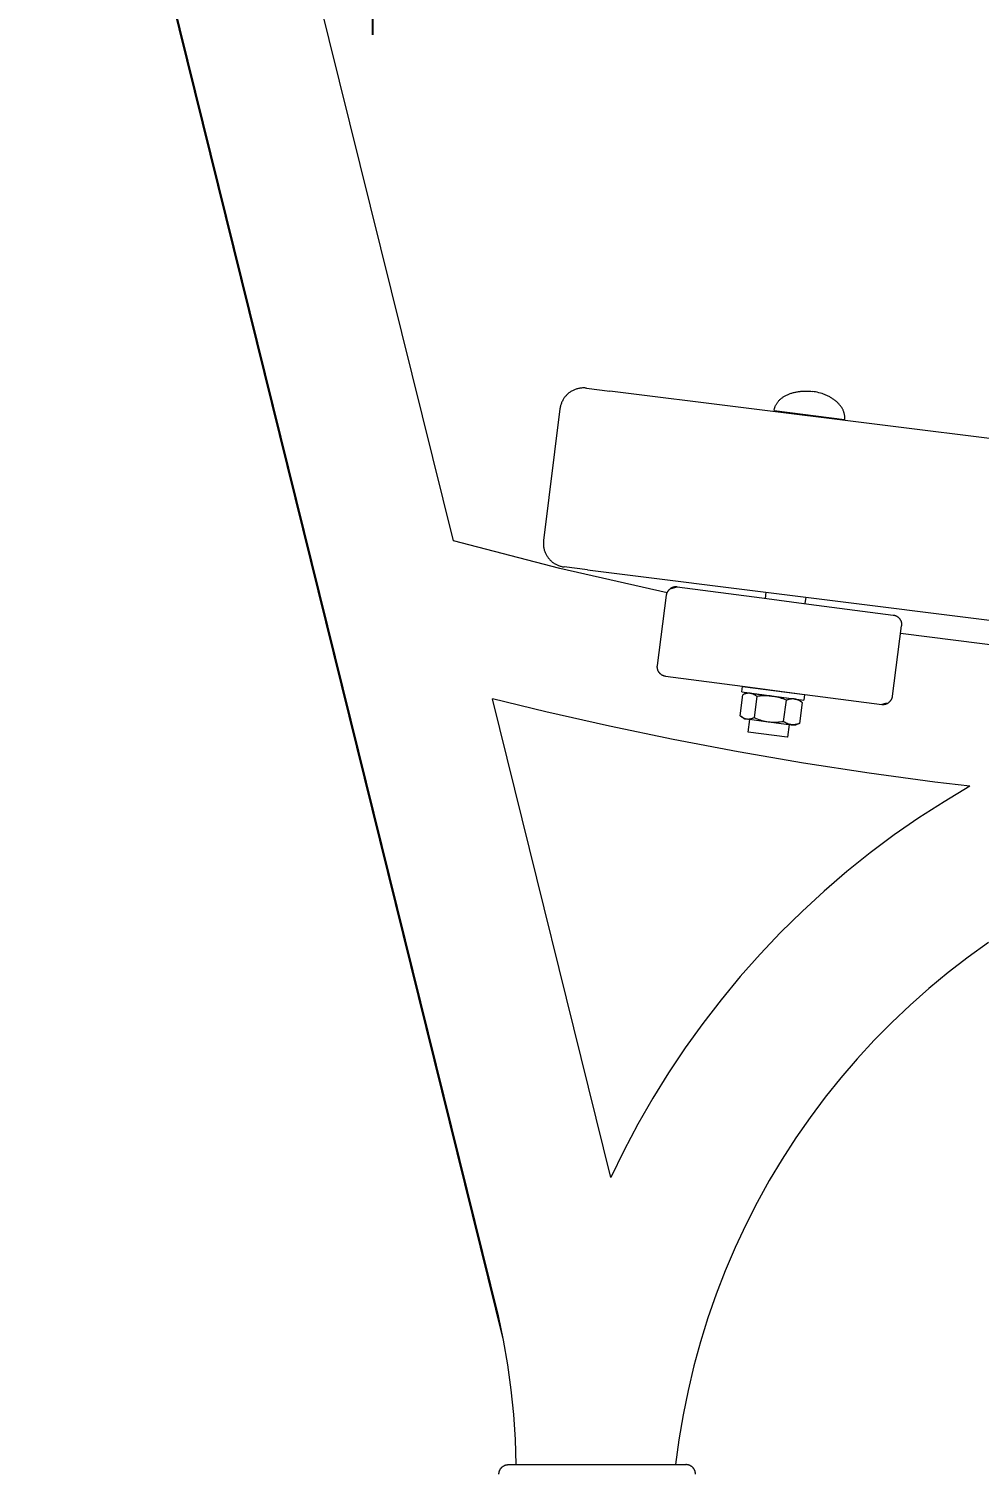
# Model space of a CAD drawing. Header units: millimetres. Extents: x -253 to 4295, y -442 to 2895.
# Drawn here: x 3416.2 to 3616.7, y 2285 to 2589.8 of the extents above; entities that cross this region are included whole.
import ezdxf

# ---------------------------------------------------------------- set-up
doc = ezdxf.new("R2010")
doc.units = ezdxf.units.MM
doc.layers.add('ZANO_R', color=7, linetype='Continuous', lineweight=0)
doc.layers.add('ZANO_W', color=1, linetype='Continuous', lineweight=0)
doc.styles.add('Arial', font='arial.ttf')
doc.styles.get("Standard").update_dxf_attribs({"font": 'ARIALUNI.TTF'})
doc.dimstyles.new('pl i ang', dxfattribs={"dimtxt": 50, "dimasz": 50, "dimexe": 1.25, "dimexo": 0.625, "dimgap": 10, "dimtad": 1, "dimtoh": 1, "dimtxsty": 'Standard', "dimcen": 2.5, "dimclrd": 1, "dimclre": 1, "dimclrt": 1, "dimadec": 0, "dimazin": 0, "dimtfac": 1, "dimtmove": 0, "dimatfit": 3, "dimfxl": 1, "dimarcsym": 1})

# ---------------------------------------------------------------- blocks, each defined once
blk = doc.blocks.new('*D396')
at = {"layer": 'ZANO_W', "color": 1, "lineweight": -2}
for p, q in [((3488.7, 2698.4), (3488.7, 2588.57)), ((3931.85, 2465.46), (3931.85, 2608.57)), ((3528.7, 2598.57), (3891.85, 2598.57))]:
    blk.add_line(p, q, dxfattribs=at)
at = {"layer": 'ZANO_W', "color": 1}
for points in [[(3528.7, 2605.24), (3528.7, 2591.9), (3488.7, 2598.57)], [(3891.85, 2591.9), (3891.85, 2605.24), (3931.85, 2598.57)]]:
    blk.add_solid(points, dxfattribs=at)
at = {"layer": 'ZANO_W', "color": 1, "insert": (3710.28, 2629.01), "char_height": 40, "attachment_point": 5, "style": 'Arial'}
blk.add_mtext('443', dxfattribs=at)

msp = doc.modelspace()

# ---------------------------------------------------------------- linework, layer by layer
at = {"layer": 'ZANO_R'}
for p, q in [((3516.35, 2313.28), (3416.18, 2718.15)), ((3515.29, 2318.43), (3416.4, 2718.12)), ((3505.77, 2481.81), (3451.87, 2699.66)), ((3528.77, 2511.32), (3528.69, 2511.17)), ((3528.85, 2511.47), (3528.77, 2511.32)), ((3528.93, 2511.62), (3528.85, 2511.47)), ((3529.02, 2511.77), (3528.93, 2511.62)), ((3529.11, 2511.91), (3529.02, 2511.77)), ((3529.21, 2512.05), (3529.11, 2511.91)), ((3529.32, 2512.18), (3529.21, 2512.05)), ((3529.43, 2512.31), (3529.32, 2512.18)), ((3529.54, 2512.44), (3529.43, 2512.31)), ((3529.66, 2512.57), (3529.54, 2512.44)), ((3529.78, 2512.69), (3529.66, 2512.57)), ((3529.9, 2512.8), (3529.78, 2512.69)), ((3530.03, 2512.91), (3529.9, 2512.8)), ((3530.16, 2513.02), (3530.03, 2512.91)), ((3530.3, 2513.12), (3530.16, 2513.02)), ((3530.44, 2513.22), (3530.3, 2513.12)), ((3530.58, 2513.31), (3530.44, 2513.22)), ((3530.73, 2513.4), (3530.58, 2513.31)), ((3530.88, 2513.49), (3530.73, 2513.4)), ((3531.03, 2513.56), (3530.88, 2513.49)), ((3531.19, 2513.64), (3531.03, 2513.56)), ((3531.34, 2513.7), (3531.19, 2513.64)), ((3531.5, 2513.77), (3531.34, 2513.7)), ((3531.66, 2513.82), (3531.5, 2513.77)), ((3531.83, 2513.87), (3531.66, 2513.82)), ((3531.99, 2513.92), (3531.83, 2513.87)), ((3532.16, 2513.96), (3531.99, 2513.92)), ((3532.32, 2513.99), (3532.16, 2513.96)), ((3532.49, 2514.02), (3532.32, 2513.99)), ((3532.66, 2514.04), (3532.49, 2514.02)), ((3532.83, 2514.06), (3532.66, 2514.04)), ((3533, 2514.07), (3532.83, 2514.06)), ((3533.17, 2514.07), (3533, 2514.07)), ((3533.34, 2514.07), (3533.17, 2514.07)), ((3533.51, 2514.07), (3533.34, 2514.07)), ((3533.68, 2514.05), (3533.51, 2514.07)), ((3533.85, 2514.04), (3533.68, 2514.05)), ((3533.86, 2514.04), (3533.85, 2514.04)), ((3533.86, 2514.04), (3538.82, 2513.42)), ((3697.58, 2493.58), (3538.82, 2513.42)), ((3574.31, 2511.2), (3574.4, 2511.31)), ((3574.4, 2511.31), (3574.49, 2511.41)), ((3574.49, 2511.41), (3574.59, 2511.51)), ((3574.59, 2511.51), (3574.69, 2511.61)), ((3574.69, 2511.61), (3574.8, 2511.71)), ((3574.8, 2511.71), (3574.91, 2511.8)), ((3574.91, 2511.8), (3575.03, 2511.9)), ((3575.03, 2511.9), (3575.15, 2511.99)), ((3575.15, 2511.99), (3575.27, 2512.08)), ((3575.27, 2512.08), (3575.4, 2512.17)), ((3575.4, 2512.17), (3575.53, 2512.25)), ((3575.53, 2512.25), (3575.67, 2512.33)), ((3575.67, 2512.33), (3575.81, 2512.41)), ((3575.81, 2512.41), (3575.95, 2512.49)), ((3575.95, 2512.49), (3576.1, 2512.56)), ((3576.1, 2512.56), (3576.25, 2512.64)), ((3576.25, 2512.64), (3576.4, 2512.7)), ((3576.4, 2512.7), (3576.56, 2512.77)), ((3576.56, 2512.77), (3576.71, 2512.83)), ((3576.71, 2512.83), (3576.88, 2512.89)), ((3576.88, 2512.89), (3577.04, 2512.95)), ((3577.04, 2512.95), (3577.2, 2513)), ((3577.2, 2513), (3577.37, 2513.05)), ((3577.37, 2513.05), (3577.54, 2513.1)), ((3577.54, 2513.1), (3577.71, 2513.15)), ((3577.71, 2513.15), (3577.88, 2513.19)), ((3577.88, 2513.19), (3578.06, 2513.22)), ((3578.06, 2513.22), (3578.23, 2513.26)), ((3578.23, 2513.26), (3578.41, 2513.29)), ((3578.41, 2513.29), (3578.59, 2513.32)), ((3578.59, 2513.32), (3578.76, 2513.34)), ((3578.76, 2513.34), (3578.94, 2513.36)), ((3578.94, 2513.36), (3579.12, 2513.38)), ((3579.12, 2513.38), (3579.47, 2513.41)), ((3579.47, 2513.41), (3579.83, 2513.42)), ((3579.83, 2513.42), (3580.18, 2513.43)), ((3580.18, 2513.43), (3580.53, 2513.42)), ((3580.53, 2513.42), (3580.88, 2513.4)), ((3580.88, 2513.4), (3581.21, 2513.37)), ((3581.21, 2513.37), (3581.55, 2513.33)), ((3581.88, 2513.29), (3581.55, 2513.33)), ((3582.21, 2513.23), (3581.88, 2513.29)), ((3582.55, 2513.16), (3582.21, 2513.23)), ((3582.89, 2513.08), (3582.55, 2513.16)), ((3583.23, 2512.98), (3582.89, 2513.08)), ((3583.57, 2512.88), (3583.23, 2512.98)), ((3583.9, 2512.76), (3583.57, 2512.88)), ((3584.07, 2512.7), (3583.9, 2512.76)), ((3584.24, 2512.63), (3584.07, 2512.7)), ((3584.4, 2512.56), (3584.24, 2512.63)), ((3584.57, 2512.49), (3584.4, 2512.56)), ((3584.73, 2512.41), (3584.57, 2512.49)), ((3584.89, 2512.34), (3584.73, 2512.41)), ((3585.05, 2512.26), (3584.89, 2512.34)), ((3585.21, 2512.17), (3585.05, 2512.26)), ((3585.36, 2512.09), (3585.21, 2512.17)), ((3585.51, 2512), (3585.36, 2512.09)), ((3585.66, 2511.91), (3585.51, 2512)), ((3585.81, 2511.81), (3585.66, 2511.91)), ((3585.95, 2511.71), (3585.81, 2511.81)), ((3586.09, 2511.62), (3585.95, 2511.71)), ((3586.23, 2511.51), (3586.09, 2511.62)), ((3586.36, 2511.41), (3586.23, 2511.51)), ((3586.49, 2511.31), (3586.36, 2511.41)), ((3586.62, 2511.2), (3586.49, 2511.31)), ((3528.27, 2509.69), (3524.8, 2481.91)), ((3528.3, 2509.86), (3528.27, 2509.69)), ((3528.33, 2510.03), (3528.3, 2509.86)), ((3528.36, 2510.2), (3528.33, 2510.03)), ((3528.4, 2510.36), (3528.36, 2510.2)), ((3528.45, 2510.53), (3528.4, 2510.36)), ((3528.5, 2510.69), (3528.45, 2510.53)), ((3528.56, 2510.85), (3528.5, 2510.69)), ((3528.62, 2511.01), (3528.56, 2510.85)), ((3528.69, 2511.17), (3528.62, 2511.01)), ((3573.46, 2509.34), (3573.48, 2509.45)), ((3573.46, 2509.34), (3588.34, 2507.41)), ((3573.48, 2509.45), (3573.5, 2509.56)), ((3573.5, 2509.56), (3573.52, 2509.67)), ((3573.52, 2509.67), (3573.55, 2509.78)), ((3573.55, 2509.78), (3573.58, 2509.89)), ((3573.58, 2509.89), (3573.62, 2510.01)), ((3573.62, 2510.01), (3573.66, 2510.12)), ((3573.66, 2510.12), (3573.71, 2510.23)), ((3573.71, 2510.23), (3573.76, 2510.34)), ((3573.76, 2510.34), (3573.81, 2510.45)), ((3573.81, 2510.45), (3573.87, 2510.56)), ((3573.87, 2510.56), (3573.93, 2510.67)), ((3573.93, 2510.67), (3574, 2510.78)), ((3574, 2510.78), (3574.07, 2510.89)), ((3574.07, 2510.89), (3574.14, 2510.99)), ((3574.14, 2510.99), (3574.22, 2511.1)), ((3574.22, 2511.1), (3574.31, 2511.2)), ((3576.71, 2508.68), (3576.74, 2508.92)), ((3586.74, 2511.09), (3586.62, 2511.2)), ((3586.86, 2510.98), (3586.74, 2511.09)), ((3586.97, 2510.86), (3586.86, 2510.98)), ((3587.08, 2510.75), (3586.97, 2510.86)), ((3587.19, 2510.63), (3587.08, 2510.75)), ((3587.29, 2510.52), (3587.19, 2510.63)), ((3587.39, 2510.4), (3587.29, 2510.52)), ((3587.48, 2510.28), (3587.39, 2510.4)), ((3587.57, 2510.16), (3587.48, 2510.28)), ((3587.65, 2510.04), (3587.57, 2510.16)), ((3587.73, 2509.92), (3587.65, 2510.04)), ((3587.8, 2509.79), (3587.73, 2509.92)), ((3587.87, 2509.67), (3587.8, 2509.79)), ((3587.94, 2509.55), (3587.87, 2509.67)), ((3588, 2509.43), (3587.94, 2509.55)), ((3588.05, 2509.3), (3588, 2509.43)), ((3588.11, 2509.18), (3588.05, 2509.3)), ((3588.15, 2509.06), (3588.11, 2509.18)), ((3588.19, 2508.93), (3588.15, 2509.06)), ((3588.23, 2508.81), (3588.19, 2508.93)), ((3588.26, 2508.69), (3588.23, 2508.81)), ((3588.29, 2508.57), (3588.26, 2508.69)), ((3588.31, 2508.45), (3588.29, 2508.57)), ((3588.33, 2508.33), (3588.31, 2508.45)), ((3588.35, 2508.21), (3588.33, 2508.33)), ((3585.07, 2507.83), (3585.04, 2507.64)), ((3588.34, 2507.41), (3588.35, 2507.52)), ((3588.36, 2508.09), (3588.35, 2508.21)), ((3588.35, 2507.52), (3588.36, 2507.63)), ((3588.36, 2507.97), (3588.36, 2508.09)), ((3588.37, 2507.86), (3588.36, 2507.97)), ((3588.36, 2507.63), (3588.37, 2507.74)), ((3588.37, 2507.74), (3588.37, 2507.86)), ((3528.24, 2475.98), (3505.77, 2481.8)), ((3524.77, 2481.57), (3524.76, 2481.4)), ((3524.76, 2481.4), (3524.76, 2481.23)), ((3524.76, 2481.23), (3524.77, 2481.06)), ((3524.78, 2481.74), (3524.77, 2481.57)), ((3524.77, 2481.06), (3524.78, 2480.89)), ((3524.8, 2481.91), (3524.78, 2481.74)), ((3524.78, 2480.89), (3524.79, 2480.72)), ((3524.79, 2480.72), (3524.82, 2480.55)), ((3524.82, 2480.55), (3524.85, 2480.38)), ((3524.85, 2480.38), (3524.88, 2480.21)), ((3524.88, 2480.21), (3524.92, 2480.05)), ((3524.92, 2480.05), (3524.96, 2479.88)), ((3524.96, 2479.88), (3525.01, 2479.72)), ((3525.01, 2479.72), (3525.07, 2479.56)), ((3525.07, 2479.56), (3525.13, 2479.4)), ((3525.13, 2479.4), (3525.2, 2479.24)), ((3525.2, 2479.24), (3525.27, 2479.09)), ((3525.27, 2479.09), (3525.35, 2478.94)), ((3525.35, 2478.94), (3525.43, 2478.79)), ((3525.43, 2478.79), (3525.52, 2478.64)), ((3525.52, 2478.64), (3525.61, 2478.5)), ((3525.61, 2478.5), (3525.71, 2478.36)), ((3525.71, 2478.36), (3525.81, 2478.22)), ((3525.81, 2478.22), (3525.92, 2478.09)), ((3525.92, 2478.09), (3526.03, 2477.96)), ((3526.03, 2477.96), (3526.15, 2477.83)), ((3526.15, 2477.83), (3526.27, 2477.71)), ((3526.27, 2477.71), (3526.39, 2477.6)), ((3526.39, 2477.6), (3526.52, 2477.48)), ((3526.52, 2477.48), (3526.65, 2477.37)), ((3526.65, 2477.37), (3526.79, 2477.27)), ((3526.79, 2477.27), (3526.93, 2477.17)), ((3526.93, 2477.17), (3527.07, 2477.08)), ((3527.07, 2477.08), (3527.22, 2476.99)), ((3527.22, 2476.99), (3527.36, 2476.9)), ((3527.36, 2476.9), (3527.52, 2476.82)), ((3527.52, 2476.82), (3527.67, 2476.75)), ((3527.67, 2476.75), (3527.83, 2476.68)), ((3527.83, 2476.68), (3527.98, 2476.62)), ((3527.98, 2476.62), (3528.15, 2476.56)), ((3528.15, 2476.56), (3528.31, 2476.51)), ((3550.89, 2470.88), (3528.24, 2475.98)), ((3528.31, 2476.51), (3528.47, 2476.46)), ((3528.47, 2476.46), (3528.64, 2476.42)), ((3528.64, 2476.42), (3528.8, 2476.38)), ((3528.8, 2476.38), (3528.97, 2476.35)), ((3528.97, 2476.35), (3529.14, 2476.33)), ((3534.1, 2475.71), (3529.14, 2476.33)), ((3534.1, 2475.71), (3692.87, 2455.87)), ((3551.41, 2471.62), (3551.47, 2471.67)), ((3551.47, 2471.67), (3551.52, 2471.71)), ((3551.52, 2471.71), (3553, 2472.11)), ((3551.57, 2471.75), (3551.52, 2471.71)), ((3551.63, 2471.79), (3551.57, 2471.75)), ((3551.69, 2471.83), (3551.63, 2471.79)), ((3551.75, 2471.86), (3551.69, 2471.83)), ((3551.81, 2471.89), (3551.75, 2471.86)), ((3551.87, 2471.93), (3551.81, 2471.89)), ((3551.93, 2471.95), (3551.87, 2471.93)), ((3551.99, 2471.98), (3551.93, 2471.95)), ((3552.06, 2472.01), (3551.99, 2471.98)), ((3552.12, 2472.03), (3552.06, 2472.01)), ((3552.19, 2472.05), (3552.12, 2472.03)), ((3552.25, 2472.07), (3552.19, 2472.05)), ((3552.32, 2472.08), (3552.25, 2472.07)), ((3552.39, 2472.09), (3552.32, 2472.08)), ((3552.45, 2472.11), (3552.39, 2472.09)), ((3552.52, 2472.11), (3552.45, 2472.11)), ((3552.59, 2472.12), (3552.52, 2472.11)), ((3552.66, 2472.12), (3552.59, 2472.12)), ((3552.73, 2472.13), (3552.66, 2472.12)), ((3552.79, 2472.13), (3552.73, 2472.13)), ((3552.86, 2472.12), (3552.79, 2472.13)), ((3552.93, 2472.12), (3552.86, 2472.12)), ((3553, 2472.11), (3552.93, 2472.12)), ((3553, 2472.11), (3570.85, 2469.79)), ((3548.82, 2455.51), (3550.76, 2470.38)), ((3550.76, 2470.38), (3550.77, 2470.45)), ((3550.77, 2470.45), (3550.78, 2470.52)), ((3550.78, 2470.52), (3550.79, 2470.59)), ((3550.79, 2470.59), (3550.81, 2470.65)), ((3550.81, 2470.65), (3550.83, 2470.72)), ((3550.83, 2470.72), (3550.85, 2470.78)), ((3550.85, 2470.78), (3550.87, 2470.85)), ((3550.87, 2470.85), (3550.9, 2470.91)), ((3550.9, 2470.91), (3550.93, 2470.97)), ((3550.93, 2470.97), (3550.96, 2471.03)), ((3550.96, 2471.03), (3550.99, 2471.09)), ((3550.99, 2471.09), (3551.02, 2471.15)), ((3551.02, 2471.15), (3551.06, 2471.21)), ((3551.06, 2471.21), (3551.1, 2471.27)), ((3551.1, 2471.27), (3551.14, 2471.32)), ((3551.14, 2471.32), (3551.18, 2471.38)), ((3551.18, 2471.38), (3551.22, 2471.43)), ((3551.22, 2471.43), (3551.27, 2471.48)), ((3551.27, 2471.48), (3551.32, 2471.53)), ((3551.32, 2471.53), (3551.36, 2471.58)), ((3551.36, 2471.58), (3551.41, 2471.62)), ((3570.85, 2469.79), (3580.76, 2468.5)), ((3571.64, 2469.69), (3571.81, 2471)), ((3580.15, 2469.96), (3579.97, 2468.6)), ((3580.76, 2468.5), (3598.61, 2466.18)), ((3598.61, 2466.18), (3598.68, 2466.17)), ((3598.68, 2466.17), (3598.75, 2466.16)), ((3598.75, 2466.16), (3598.82, 2466.15)), ((3598.82, 2466.15), (3598.88, 2466.13)), ((3598.88, 2466.13), (3598.95, 2466.11)), ((3598.95, 2466.11), (3599.01, 2466.09)), ((3599.01, 2466.09), (3599.08, 2466.06)), ((3599.08, 2466.06), (3599.14, 2466.04)), ((3599.14, 2466.04), (3599.2, 2466.01)), ((3599.2, 2466.01), (3599.26, 2465.98)), ((3599.26, 2465.98), (3599.32, 2465.95)), ((3599.32, 2465.95), (3599.38, 2465.92)), ((3599.38, 2465.92), (3599.44, 2465.88)), ((3599.44, 2465.88), (3599.5, 2465.84)), ((3599.5, 2465.84), (3599.55, 2465.8)), ((3599.55, 2465.8), (3599.61, 2465.76)), ((3599.61, 2465.76), (3599.66, 2465.72)), ((3599.66, 2465.72), (3599.71, 2465.67)), ((3599.71, 2465.67), (3599.76, 2465.62)), ((3599.76, 2465.62), (3599.81, 2465.58)), ((3599.81, 2465.58), (3599.85, 2465.52)), ((3598.41, 2449.07), (3600.34, 2463.94)), ((3599.85, 2465.52), (3599.9, 2465.47)), ((3599.9, 2465.47), (3599.94, 2465.42)), ((3599.94, 2465.42), (3599.98, 2465.36)), ((3599.98, 2465.36), (3600.02, 2465.31)), ((3600.02, 2465.31), (3600.06, 2465.25)), ((3600.06, 2465.25), (3600.09, 2465.19)), ((3600.09, 2465.19), (3600.13, 2465.13)), ((3600.13, 2465.13), (3600.16, 2465.07)), ((3600.16, 2465.07), (3600.19, 2465.01)), ((3600.19, 2465.01), (3600.21, 2464.95)), ((3600.21, 2464.95), (3600.24, 2464.88)), ((3600.24, 2464.88), (3600.26, 2464.82)), ((3600.26, 2464.82), (3600.28, 2464.75)), ((3600.28, 2464.75), (3600.3, 2464.69)), ((3600.3, 2464.69), (3600.31, 2464.62)), ((3600.31, 2464.62), (3600.33, 2464.55)), ((3600.33, 2464.55), (3600.34, 2464.49)), ((3600.34, 2464.49), (3600.34, 2464.42)), ((3600.34, 2464.42), (3600.35, 2464.35)), ((3600.35, 2464.01), (3600.34, 2463.94)), ((3600.35, 2464.35), (3600.36, 2464.28)), ((3600.36, 2464.15), (3600.35, 2464.08)), ((3600.35, 2464.08), (3600.35, 2464.01)), ((3600.36, 2464.28), (3600.36, 2464.21)), ((3600.36, 2464.21), (3600.36, 2464.15)), ((3622.95, 2459.42), (3600.12, 2462.28)), ((3548.81, 2455.37), (3548.82, 2455.44)), ((3548.81, 2455.3), (3548.81, 2455.37)), ((3548.81, 2455.24), (3548.81, 2455.3)), ((3548.81, 2455.17), (3548.81, 2455.24)), ((3548.81, 2455.1), (3548.81, 2455.17)), ((3548.82, 2455.03), (3548.81, 2455.1)), ((3548.82, 2455.44), (3548.82, 2455.51)), ((3548.83, 2454.96), (3548.82, 2455.03)), ((3548.84, 2454.9), (3548.83, 2454.96)), ((3548.85, 2454.83), (3548.84, 2454.9)), ((3548.87, 2454.76), (3548.85, 2454.83)), ((3548.89, 2454.7), (3548.87, 2454.76)), ((3548.91, 2454.63), (3548.89, 2454.7)), ((3548.93, 2454.57), (3548.91, 2454.63)), ((3548.95, 2454.5), (3548.93, 2454.57)), ((3548.98, 2454.44), (3548.95, 2454.5)), ((3549.01, 2454.38), (3548.98, 2454.44)), ((3549.04, 2454.32), (3549.01, 2454.38)), ((3549.07, 2454.26), (3549.04, 2454.32)), ((3549.11, 2454.2), (3549.07, 2454.26)), ((3549.14, 2454.14), (3549.11, 2454.2)), ((3549.18, 2454.08), (3549.14, 2454.14)), ((3549.22, 2454.03), (3549.18, 2454.08)), ((3549.27, 2453.98), (3549.22, 2454.03)), ((3549.31, 2453.92), (3549.27, 2453.98)), ((3549.36, 2453.87), (3549.31, 2453.92)), ((3549.41, 2453.82), (3549.36, 2453.87)), ((3549.45, 2453.78), (3549.41, 2453.82)), ((3549.51, 2453.73), (3549.45, 2453.78)), ((3549.56, 2453.69), (3549.51, 2453.73)), ((3549.61, 2453.65), (3549.56, 2453.69)), ((3549.67, 2453.61), (3549.61, 2453.65)), ((3549.72, 2453.57), (3549.67, 2453.61)), ((3549.78, 2453.53), (3549.72, 2453.57)), ((3549.84, 2453.5), (3549.78, 2453.53)), ((3549.9, 2453.47), (3549.84, 2453.5)), ((3549.96, 2453.44), (3549.9, 2453.47)), ((3550.03, 2453.41), (3549.96, 2453.44)), ((3550.09, 2453.38), (3550.03, 2453.41)), ((3550.15, 2453.36), (3550.09, 2453.38)), ((3550.22, 2453.34), (3550.15, 2453.36)), ((3550.28, 2453.32), (3550.22, 2453.34)), ((3550.35, 2453.3), (3550.28, 2453.32)), ((3550.42, 2453.29), (3550.35, 2453.3)), ((3550.48, 2453.28), (3550.42, 2453.29)), ((3550.55, 2453.27), (3550.48, 2453.28)), ((3550.55, 2453.27), (3568.4, 2450.95)), ((3566.66, 2449.96), (3566.81, 2451.15)), ((3566.82, 2451.15), (3566.81, 2451.15)), ((3566.81, 2451.15), (3566.81, 2451.15)), ((3566.81, 2451.15), (3579.9, 2449.45)), ((3568.4, 2450.95), (3578.32, 2449.66)), ((3569.19, 2450.84), (3569.19, 2450.85)), ((3538.99, 2347.54), (3514.01, 2448.52)), ((3525.27, 2445.76), (3514.01, 2448.52)), ((3566.31, 2444.94), (3566.89, 2449.39)), ((3566.66, 2449.96), (3566.66, 2449.96)), ((3566.66, 2449.96), (3566.66, 2449.96)), ((3566.66, 2449.96), (3579.75, 2448.26)), ((3566.97, 2449.43), (3566.89, 2449.39)), ((3567.06, 2449.47), (3566.97, 2449.43)), ((3567.14, 2449.51), (3567.06, 2449.47)), ((3567.08, 2449.47), (3567.78, 2449.77)), ((3567.23, 2449.54), (3567.14, 2449.51)), ((3567.31, 2449.57), (3567.23, 2449.54)), ((3567.4, 2449.59), (3567.31, 2449.57)), ((3567.49, 2449.62), (3567.4, 2449.59)), ((3567.58, 2449.64), (3567.49, 2449.62)), ((3567.67, 2449.65), (3567.58, 2449.64)), ((3567.76, 2449.67), (3567.67, 2449.65)), ((3567.85, 2449.68), (3567.76, 2449.67)), ((3567.78, 2449.77), (3567.78, 2449.77)), ((3567.78, 2449.77), (3567.78, 2449.77)), ((3567.78, 2449.77), (3567.78, 2449.77)), ((3567.78, 2449.77), (3567.78, 2449.77)), ((3567.78, 2449.77), (3567.79, 2449.77)), ((3567.79, 2449.77), (3567.79, 2449.77)), ((3567.79, 2449.77), (3567.82, 2449.76)), ((3567.82, 2449.76), (3567.93, 2449.75)), ((3567.95, 2449.69), (3567.85, 2449.68)), ((3567.93, 2449.75), (3568.37, 2449.69)), ((3568.04, 2449.69), (3567.95, 2449.69)), ((3568.13, 2449.7), (3568.04, 2449.69)), ((3568.22, 2449.7), (3568.13, 2449.7)), ((3568.31, 2449.69), (3568.22, 2449.7)), ((3568.41, 2449.69), (3568.31, 2449.69)), ((3568.5, 2449.67), (3568.41, 2449.69)), ((3568.45, 2449.68), (3572.9, 2449.1)), ((3568.59, 2449.65), (3568.5, 2449.67)), ((3568.68, 2449.63), (3568.59, 2449.65)), ((3568.76, 2449.6), (3568.68, 2449.63)), ((3568.85, 2449.57), (3568.76, 2449.6)), ((3568.94, 2449.54), (3568.85, 2449.57)), ((3569.02, 2449.51), (3568.94, 2449.54)), ((3569.11, 2449.47), (3569.02, 2449.51)), ((3569.03, 2449.6), (3569.04, 2449.65)), ((3569.19, 2449.43), (3569.11, 2449.47)), ((3569.27, 2449.39), (3569.19, 2449.43)), ((3569.8, 2449.01), (3569.22, 2444.57)), ((3569.35, 2449.34), (3569.27, 2449.39)), ((3569.43, 2449.29), (3569.35, 2449.34)), ((3569.51, 2449.24), (3569.43, 2449.29)), ((3569.58, 2449.19), (3569.51, 2449.24)), ((3569.66, 2449.13), (3569.58, 2449.19)), ((3569.73, 2449.07), (3569.66, 2449.13)), ((3569.8, 2449.01), (3569.73, 2449.07)), ((3570.15, 2449.07), (3569.8, 2449.01)), ((3570.5, 2449.11), (3570.15, 2449.07)), ((3570.85, 2449.14), (3570.5, 2449.11)), ((3571.21, 2449.16), (3570.85, 2449.14)), ((3571.56, 2449.17), (3571.21, 2449.16)), ((3571.92, 2449.17), (3571.56, 2449.17)), ((3572.27, 2449.15), (3571.92, 2449.17)), ((3572.63, 2449.13), (3572.27, 2449.15)), ((3572.98, 2449.09), (3572.63, 2449.13)), ((3573.33, 2449.04), (3572.98, 2449.09)), ((3573.07, 2449.08), (3577.73, 2448.48)), ((3573.68, 2448.97), (3573.33, 2449.04)), ((3574.03, 2448.89), (3573.68, 2448.97)), ((3574.37, 2448.8), (3574.03, 2448.89)), ((3574.72, 2448.71), (3574.37, 2448.8)), ((3575.05, 2448.6), (3574.72, 2448.71)), ((3575.39, 2448.48), (3575.05, 2448.6)), ((3575.72, 2448.34), (3575.39, 2448.48)), ((3575.47, 2443.76), (3576.04, 2448.2)), ((3576.04, 2448.2), (3575.72, 2448.34)), ((3576.15, 2448.25), (3576.04, 2448.2)), ((3576.26, 2448.29), (3576.15, 2448.25)), ((3576.38, 2448.33), (3576.26, 2448.29)), ((3576.49, 2448.36), (3576.38, 2448.33)), ((3576.6, 2448.39), (3576.49, 2448.36)), ((3576.72, 2448.41), (3576.6, 2448.39)), ((3576.83, 2448.44), (3576.72, 2448.41)), ((3576.95, 2448.45), (3576.83, 2448.44)), ((3577.07, 2448.47), (3576.95, 2448.45)), ((3577.19, 2448.48), (3577.07, 2448.47)), ((3577.3, 2448.48), (3577.19, 2448.48)), ((3577.42, 2448.49), (3577.3, 2448.48)), ((3577.37, 2448.57), (3577.36, 2448.52)), ((3577.54, 2448.48), (3577.42, 2448.49)), ((3577.52, 2449.76), (3577.52, 2449.76)), ((3577.66, 2448.48), (3577.54, 2448.48)), ((3577.78, 2448.47), (3577.66, 2448.48)), ((3577.89, 2448.45), (3577.78, 2448.47)), ((3577.82, 2448.46), (3578.61, 2448.36)), ((3578.01, 2448.42), (3577.89, 2448.45)), ((3578.12, 2448.4), (3578.01, 2448.42)), ((3578.24, 2448.36), (3578.12, 2448.4)), ((3578.35, 2448.33), (3578.24, 2448.36)), ((3578.32, 2449.66), (3596.17, 2447.34)), ((3578.46, 2448.29), (3578.35, 2448.33)), ((3578.57, 2448.24), (3578.46, 2448.29)), ((3578.68, 2448.2), (3578.57, 2448.24)), ((3578.61, 2448.36), (3579.26, 2447.86)), ((3578.78, 2448.15), (3578.68, 2448.2)), ((3578.89, 2448.09), (3578.78, 2448.15)), ((3579.38, 2447.77), (3578.81, 2443.32)), ((3578.99, 2448.03), (3578.89, 2448.09)), ((3579.09, 2447.97), (3578.99, 2448.03)), ((3579.19, 2447.91), (3579.09, 2447.97)), ((3579.29, 2447.84), (3579.19, 2447.91)), ((3579.26, 2447.86), (3579.38, 2447.77)), ((3579.38, 2447.77), (3579.29, 2447.84)), ((3579.9, 2449.45), (3579.75, 2448.26)), ((3597.18, 2447.61), (3596.17, 2447.34)), ((3596.17, 2447.34), (3596.23, 2447.33)), ((3596.23, 2447.33), (3596.3, 2447.33)), ((3596.3, 2447.33), (3596.37, 2447.32)), ((3596.37, 2447.32), (3596.44, 2447.32)), ((3596.44, 2447.32), (3596.51, 2447.33)), ((3596.51, 2447.33), (3596.58, 2447.33)), ((3596.58, 2447.33), (3596.64, 2447.34)), ((3596.64, 2447.34), (3596.71, 2447.34)), ((3596.71, 2447.34), (3596.78, 2447.36)), ((3596.78, 2447.36), (3596.85, 2447.37)), ((3596.85, 2447.37), (3596.91, 2447.38)), ((3596.91, 2447.38), (3596.98, 2447.4)), ((3596.98, 2447.4), (3597.04, 2447.42)), ((3597.04, 2447.42), (3597.11, 2447.44)), ((3597.11, 2447.44), (3597.17, 2447.47)), ((3597.17, 2447.47), (3597.23, 2447.5)), ((3597.23, 2447.5), (3597.3, 2447.52)), ((3597.3, 2447.52), (3597.36, 2447.55)), ((3597.36, 2447.55), (3597.42, 2447.59)), ((3597.42, 2447.59), (3597.48, 2447.62)), ((3597.48, 2447.62), (3597.53, 2447.66)), ((3597.53, 2447.66), (3597.59, 2447.7)), ((3597.59, 2447.7), (3597.64, 2447.74)), ((3597.7, 2447.78), (3597.64, 2447.74)), ((3597.75, 2447.83), (3597.7, 2447.78)), ((3597.8, 2447.87), (3597.75, 2447.83)), ((3597.85, 2447.92), (3597.8, 2447.87)), ((3597.9, 2447.97), (3597.85, 2447.92)), ((3597.94, 2448.02), (3597.9, 2447.97)), ((3597.98, 2448.07), (3597.94, 2448.02)), ((3598.03, 2448.13), (3597.98, 2448.07)), ((3598.07, 2448.18), (3598.03, 2448.13)), ((3598.1, 2448.24), (3598.07, 2448.18)), ((3598.14, 2448.3), (3598.1, 2448.24)), ((3598.17, 2448.36), (3598.14, 2448.3)), ((3598.21, 2448.42), (3598.17, 2448.36)), ((3598.24, 2448.48), (3598.21, 2448.42)), ((3598.26, 2448.54), (3598.24, 2448.48)), ((3598.29, 2448.6), (3598.26, 2448.54)), ((3598.31, 2448.67), (3598.29, 2448.6)), ((3598.33, 2448.73), (3598.31, 2448.67)), ((3598.35, 2448.8), (3598.33, 2448.73)), ((3598.37, 2448.86), (3598.35, 2448.8)), ((3598.39, 2448.93), (3598.37, 2448.86)), ((3598.4, 2449), (3598.39, 2448.93)), ((3598.41, 2449.07), (3598.4, 2449)), ((3538.69, 2442.72), (3525.27, 2445.76)), ((3566.31, 2444.94), (3566.38, 2444.88)), ((3566.38, 2444.88), (3566.45, 2444.83)), ((3566.45, 2444.83), (3566.53, 2444.77)), ((3567.08, 2444.35), (3566.48, 2444.82)), ((3566.53, 2444.77), (3566.6, 2444.72)), ((3566.6, 2444.72), (3566.68, 2444.67)), ((3566.68, 2444.67), (3566.76, 2444.62)), ((3566.76, 2444.62), (3566.84, 2444.57)), ((3566.84, 2444.57), (3566.92, 2444.53)), ((3566.92, 2444.53), (3567, 2444.49)), ((3567, 2444.49), (3567.09, 2444.45)), ((3567.08, 2444.35), (3567.08, 2444.35)), ((3567.08, 2444.35), (3567.08, 2444.35)), ((3567.08, 2444.35), (3567.08, 2444.35)), ((3567.08, 2444.35), (3567.08, 2444.35)), ((3567.08, 2444.35), (3567.08, 2444.35)), ((3567.08, 2444.35), (3567.09, 2444.35)), ((3567.09, 2444.45), (3567.17, 2444.42)), ((3567.09, 2444.35), (3567.12, 2444.35)), ((3567.12, 2444.35), (3567.23, 2444.33)), ((3567.17, 2444.42), (3567.26, 2444.39)), ((3567.23, 2444.33), (3567.67, 2444.28)), ((3567.26, 2444.39), (3567.34, 2444.36)), ((3567.34, 2444.36), (3567.43, 2444.33)), ((3567.43, 2444.33), (3567.52, 2444.31)), ((3567.52, 2444.31), (3567.61, 2444.29)), ((3567.61, 2444.29), (3567.7, 2444.27)), ((3567.7, 2444.27), (3567.79, 2444.27)), ((3567.74, 2444.27), (3572.19, 2443.69)), ((3567.79, 2444.27), (3567.89, 2444.26)), ((3567.89, 2444.26), (3567.98, 2444.26)), ((3567.98, 2444.26), (3568.07, 2444.26)), ((3568.07, 2444.26), (3568.16, 2444.27)), ((3568.16, 2444.27), (3568.25, 2444.28)), ((3568.25, 2444.28), (3568.35, 2444.29)), ((3568.35, 2444.29), (3568.44, 2444.3)), ((3568.44, 2444.3), (3568.53, 2444.32)), ((3568.53, 2444.32), (3568.62, 2444.34)), ((3568.62, 2444.34), (3568.71, 2444.37)), ((3568.71, 2444.37), (3568.79, 2444.39)), ((3568.79, 2444.39), (3568.88, 2444.42)), ((3568.88, 2444.42), (3568.97, 2444.45)), ((3568.97, 2444.45), (3569.05, 2444.49)), ((3569.05, 2444.49), (3569.14, 2444.53)), ((3569.14, 2444.53), (3569.22, 2444.57)), ((3569.22, 2444.57), (3569.54, 2444.43)), ((3569.54, 2444.43), (3569.88, 2444.29)), ((3569.88, 2444.29), (3570.21, 2444.17)), ((3552.16, 2439.91), (3538.69, 2442.72)), ((3567.98, 2441.48), (3568.33, 2444.19)), ((3576.22, 2440.41), (3567.98, 2441.48)), ((3570.21, 2444.17), (3570.55, 2444.06)), ((3570.55, 2444.06), (3570.89, 2443.96)), ((3570.89, 2443.96), (3571.23, 2443.88)), ((3571.23, 2443.88), (3571.58, 2443.8)), ((3571.58, 2443.8), (3571.93, 2443.73)), ((3571.93, 2443.73), (3572.28, 2443.68)), ((3572.28, 2443.68), (3572.63, 2443.64)), ((3572.36, 2443.67), (3577.03, 2443.06)), ((3572.63, 2443.64), (3572.99, 2443.62)), ((3572.99, 2443.62), (3573.34, 2443.6)), ((3573.34, 2443.6), (3573.7, 2443.6)), ((3573.7, 2443.6), (3574.05, 2443.61)), ((3574.05, 2443.61), (3574.41, 2443.63)), ((3574.41, 2443.63), (3574.76, 2443.66)), ((3574.76, 2443.66), (3575.11, 2443.7)), ((3575.11, 2443.7), (3575.47, 2443.76)), ((3575.56, 2443.68), (3575.47, 2443.76)), ((3575.66, 2443.62), (3575.56, 2443.68)), ((3575.76, 2443.55), (3575.66, 2443.62)), ((3575.86, 2443.49), (3575.76, 2443.55)), ((3575.96, 2443.43), (3575.86, 2443.49)), ((3576.06, 2443.38), (3575.96, 2443.43)), ((3576.17, 2443.33), (3576.06, 2443.38)), ((3576.28, 2443.28), (3576.17, 2443.33)), ((3576.39, 2443.24), (3576.28, 2443.28)), ((3576.66, 2443.11), (3576.31, 2440.4)), ((3576.5, 2443.2), (3576.39, 2443.24)), ((3576.61, 2443.16), (3576.5, 2443.2)), ((3576.73, 2443.13), (3576.61, 2443.16)), ((3576.84, 2443.1), (3576.73, 2443.13)), ((3576.96, 2443.08), (3576.84, 2443.1)), ((3577.07, 2443.05), (3576.96, 2443.08)), ((3577.19, 2443.05), (3577.07, 2443.05)), ((3577.12, 2443.05), (3577.91, 2442.95)), ((3577.31, 2443.04), (3577.19, 2443.05)), ((3577.43, 2443.04), (3577.31, 2443.04)), ((3577.54, 2443.04), (3577.43, 2443.04)), ((3577.66, 2443.05), (3577.54, 2443.04)), ((3577.78, 2443.06), (3577.66, 2443.05)), ((3577.9, 2443.07), (3577.78, 2443.06)), ((3578.01, 2443.09), (3577.9, 2443.07)), ((3578.66, 2443.26), (3577.91, 2442.95)), ((3578.13, 2443.11), (3578.01, 2443.09)), ((3578.25, 2443.14), (3578.13, 2443.11)), ((3578.36, 2443.17), (3578.25, 2443.14)), ((3578.47, 2443.2), (3578.36, 2443.17)), ((3578.59, 2443.24), (3578.47, 2443.2)), ((3578.7, 2443.28), (3578.59, 2443.24)), ((3578.81, 2443.32), (3578.66, 2443.26)), ((3578.81, 2443.32), (3578.7, 2443.28)), ((3565.89, 2437.31), (3552.16, 2439.91)), ((3576.29, 2440.4), (3576.22, 2440.41)), ((3576.3, 2440.4), (3576.29, 2440.4)), ((3576.31, 2440.4), (3576.3, 2440.4)), ((3576.31, 2440.4), (3576.31, 2440.4)), ((3576.31, 2440.4), (3576.31, 2440.4)), ((3576.31, 2440.4), (3576.31, 2440.4)), ((3576.31, 2440.4), (3576.31, 2440.4)), ((3576.31, 2440.4), (3576.31, 2440.4)), ((3576.31, 2440.4), (3576.31, 2440.4)), ((3579.67, 2434.95), (3565.89, 2437.31)), ((3593.52, 2432.83), (3579.67, 2434.95)), ((3607.4, 2430.96), (3593.52, 2432.83)), ((3614.74, 2430.07), (3607.4, 2430.96)), ((3614.74, 2430.07), (3609.32, 2426.82)), ((3609.32, 2426.82), (3604, 2423.4)), ((3604, 2423.4), (3598.81, 2419.8)), ((3598.81, 2419.8), (3593.74, 2416.02)), ((3593.74, 2416.02), (3588.8, 2412.07)), ((3588.8, 2412.07), (3584, 2407.95)), ((3584, 2407.95), (3579.35, 2403.68)), ((3579.35, 2403.68), (3574.84, 2399.25)), ((3574.84, 2399.25), (3570.49, 2394.66)), ((3618.71, 2397.12), (3614.4, 2394.04)), ((3570.49, 2394.66), (3566.29, 2389.93)), ((3614.4, 2394.04), (3610.21, 2390.81)), ((3566.29, 2389.93), (3562.26, 2385.06)), ((3610.21, 2390.81), (3606.13, 2387.44)), ((3606.13, 2387.44), (3602.16, 2383.93)), ((3562.26, 2385.06), (3558.4, 2380.06)), ((3602.16, 2383.93), (3598.32, 2380.29)), ((3598.32, 2380.29), (3594.6, 2376.53)), ((3558.4, 2380.06), (3554.71, 2374.93)), ((3554.71, 2374.93), (3551.19, 2369.67)), ((3594.6, 2376.53), (3591.01, 2372.63)), ((3591.01, 2372.63), (3587.56, 2368.62)), ((3551.19, 2369.67), (3547.86, 2364.3)), ((3587.56, 2368.62), (3584.25, 2364.49)), ((3547.86, 2364.3), (3544.72, 2358.81)), ((3584.25, 2364.49), (3581.08, 2360.26)), ((3581.08, 2360.26), (3578.05, 2355.91)), ((3544.72, 2358.81), (3541.76, 2353.23)), ((3578.05, 2355.91), (3575.18, 2351.47)), ((3541.76, 2353.23), (3538.99, 2347.54)), ((3575.18, 2351.47), (3572.45, 2346.93)), ((3572.45, 2346.93), (3569.89, 2342.3)), ((3569.89, 2342.3), (3567.48, 2337.58)), ((3567.48, 2337.58), (3565.23, 2332.79)), ((3565.23, 2332.79), (3563.15, 2327.92)), ((3563.15, 2327.92), (3561.24, 2322.99)), ((3561.24, 2322.99), (3559.5, 2317.99)), ((3516.36, 2313.26), (3515.29, 2318.43)), ((3559.5, 2317.99), (3557.92, 2312.94)), ((3517.25, 2308.05), (3516.36, 2313.26)), ((3557.92, 2312.94), (3556.52, 2307.83)), ((3517.96, 2302.82), (3517.25, 2308.05)), ((3556.52, 2307.83), (3555.3, 2302.68)), ((3518.5, 2297.57), (3517.96, 2302.82)), ((3555.3, 2302.68), (3554.25, 2297.49)), ((3518.86, 2292.3), (3518.5, 2297.57)), ((3554.25, 2297.49), (3553.37, 2292.27)), ((3519.03, 2287.03), (3518.86, 2292.3)), ((3553.37, 2292.27), (3552.68, 2287.03)), ((3515.5, 2285.7), (3515.52, 2285.76)), ((3515.52, 2285.76), (3515.55, 2285.82)), ((3515.55, 2285.82), (3515.58, 2285.88)), ((3515.58, 2285.88), (3515.61, 2285.95)), ((3515.61, 2285.95), (3515.64, 2286.01)), ((3515.64, 2286.01), (3515.68, 2286.06)), ((3515.68, 2286.06), (3515.71, 2286.12)), ((3515.71, 2286.12), (3515.75, 2286.18)), ((3515.75, 2286.18), (3515.79, 2286.23)), ((3515.79, 2286.23), (3515.83, 2286.29)), ((3515.83, 2286.29), (3515.88, 2286.34)), ((3515.88, 2286.34), (3515.92, 2286.39)), ((3515.92, 2286.39), (3515.97, 2286.44)), ((3515.97, 2286.44), (3516.02, 2286.49)), ((3516.02, 2286.49), (3516.07, 2286.53)), ((3516.07, 2286.53), (3516.12, 2286.58)), ((3516.12, 2286.58), (3516.18, 2286.62)), ((3516.18, 2286.62), (3516.23, 2286.66)), ((3516.23, 2286.66), (3516.29, 2286.7)), ((3516.29, 2286.7), (3516.34, 2286.73)), ((3516.34, 2286.73), (3516.4, 2286.77)), ((3516.4, 2286.77), (3516.46, 2286.8)), ((3516.46, 2286.8), (3516.52, 2286.83)), ((3516.52, 2286.83), (3516.59, 2286.86)), ((3516.59, 2286.86), (3516.65, 2286.89)), ((3516.65, 2286.89), (3516.71, 2286.91)), ((3516.71, 2286.91), (3516.78, 2286.93)), ((3516.78, 2286.93), (3516.84, 2286.95)), ((3516.84, 2286.95), (3516.91, 2286.97)), ((3516.91, 2286.97), (3516.98, 2286.98)), ((3516.98, 2286.98), (3517.04, 2287)), ((3517.04, 2287), (3517.11, 2287.01)), ((3517.11, 2287.01), (3517.18, 2287.01)), ((3517.18, 2287.01), (3517.25, 2287.02)), ((3517.25, 2287.02), (3517.32, 2287.02)), ((3517.32, 2287.02), (3517.38, 2287.03)), ((3517.38, 2287.03), (3554.86, 2287.03)), ((3554.93, 2287.02), (3554.86, 2287.03)), ((3555, 2287.02), (3554.93, 2287.02)), ((3555.07, 2287.01), (3555, 2287.02)), ((3555.14, 2287.01), (3555.07, 2287.01)), ((3555.2, 2287), (3555.14, 2287.01)), ((3555.27, 2286.98), (3555.2, 2287)), ((3555.34, 2286.97), (3555.27, 2286.98)), ((3555.4, 2286.95), (3555.34, 2286.97)), ((3555.47, 2286.93), (3555.4, 2286.95)), ((3555.53, 2286.91), (3555.47, 2286.93)), ((3555.6, 2286.89), (3555.53, 2286.91)), ((3555.66, 2286.86), (3555.6, 2286.89)), ((3555.72, 2286.83), (3555.66, 2286.86)), ((3555.78, 2286.8), (3555.72, 2286.83)), ((3555.84, 2286.77), (3555.78, 2286.8)), ((3555.9, 2286.73), (3555.84, 2286.77)), ((3555.96, 2286.7), (3555.9, 2286.73)), ((3556.02, 2286.66), (3555.96, 2286.7)), ((3556.07, 2286.62), (3556.02, 2286.66)), ((3556.13, 2286.58), (3556.07, 2286.62)), ((3556.18, 2286.53), (3556.13, 2286.58)), ((3556.23, 2286.49), (3556.18, 2286.53)), ((3556.28, 2286.44), (3556.23, 2286.49)), ((3556.32, 2286.39), (3556.28, 2286.44)), ((3556.37, 2286.34), (3556.32, 2286.39)), ((3556.41, 2286.29), (3556.37, 2286.34)), ((3556.46, 2286.23), (3556.41, 2286.29)), ((3556.5, 2286.18), (3556.46, 2286.23)), ((3556.54, 2286.12), (3556.5, 2286.18)), ((3556.57, 2286.06), (3556.54, 2286.12)), ((3556.61, 2286.01), (3556.57, 2286.06)), ((3556.64, 2285.95), (3556.61, 2286.01)), ((3556.67, 2285.88), (3556.64, 2285.95)), ((3556.7, 2285.82), (3556.67, 2285.88)), ((3556.72, 2285.76), (3556.7, 2285.82)), ((3556.75, 2285.7), (3556.72, 2285.76)), ((3515.38, 2285.03), (3515.39, 2285.09)), ((3515.39, 2285.23), (3515.4, 2285.3)), ((3515.39, 2285.16), (3515.39, 2285.23)), ((3515.39, 2285.09), (3515.39, 2285.16)), ((3515.4, 2285.3), (3515.41, 2285.37)), ((3515.41, 2285.37), (3515.43, 2285.43)), ((3515.43, 2285.43), (3515.44, 2285.5)), ((3515.44, 2285.5), (3515.46, 2285.57)), ((3515.46, 2285.57), (3515.48, 2285.63)), ((3515.48, 2285.63), (3515.5, 2285.7)), ((3556.77, 2285.63), (3556.75, 2285.7)), ((3556.79, 2285.57), (3556.77, 2285.63)), ((3556.81, 2285.5), (3556.79, 2285.57)), ((3556.82, 2285.43), (3556.81, 2285.5)), ((3556.83, 2285.37), (3556.82, 2285.43)), ((3556.84, 2285.3), (3556.83, 2285.37)), ((3556.85, 2285.23), (3556.84, 2285.3)), ((3556.86, 2285.16), (3556.85, 2285.23)), ((3556.86, 2285.09), (3556.86, 2285.16)), ((3556.86, 2285.03), (3556.86, 2285.09))]:
    msp.add_line(p, q, dxfattribs=at)

# ---------------------------------------------------------------- dimensions: what is measured, and where the dimension line sits
at = {"layer": 'ZANO_W'}
dim = msp.add_linear_dim(base=(3931.85, 2598.57), p1=(3488.7, 2708.4), p2=(3931.85, 2455.46), dimstyle='pl i ang', override={"dimtxt": 40, "dimasz": 40, "dimexe": 10, "dimexo": 10, "dimtoh": 0, "dimdec": 0, "dimtxsty": 'Arial', "dimtdec": 0, "dimtmove": 1}, dxfattribs=at)
dim.commit()
dim.dimension.update_dxf_attribs({"geometry": '*D396', "text_midpoint": (3710.28, 2629.01)})

doc.saveas('drawing.dxf')
